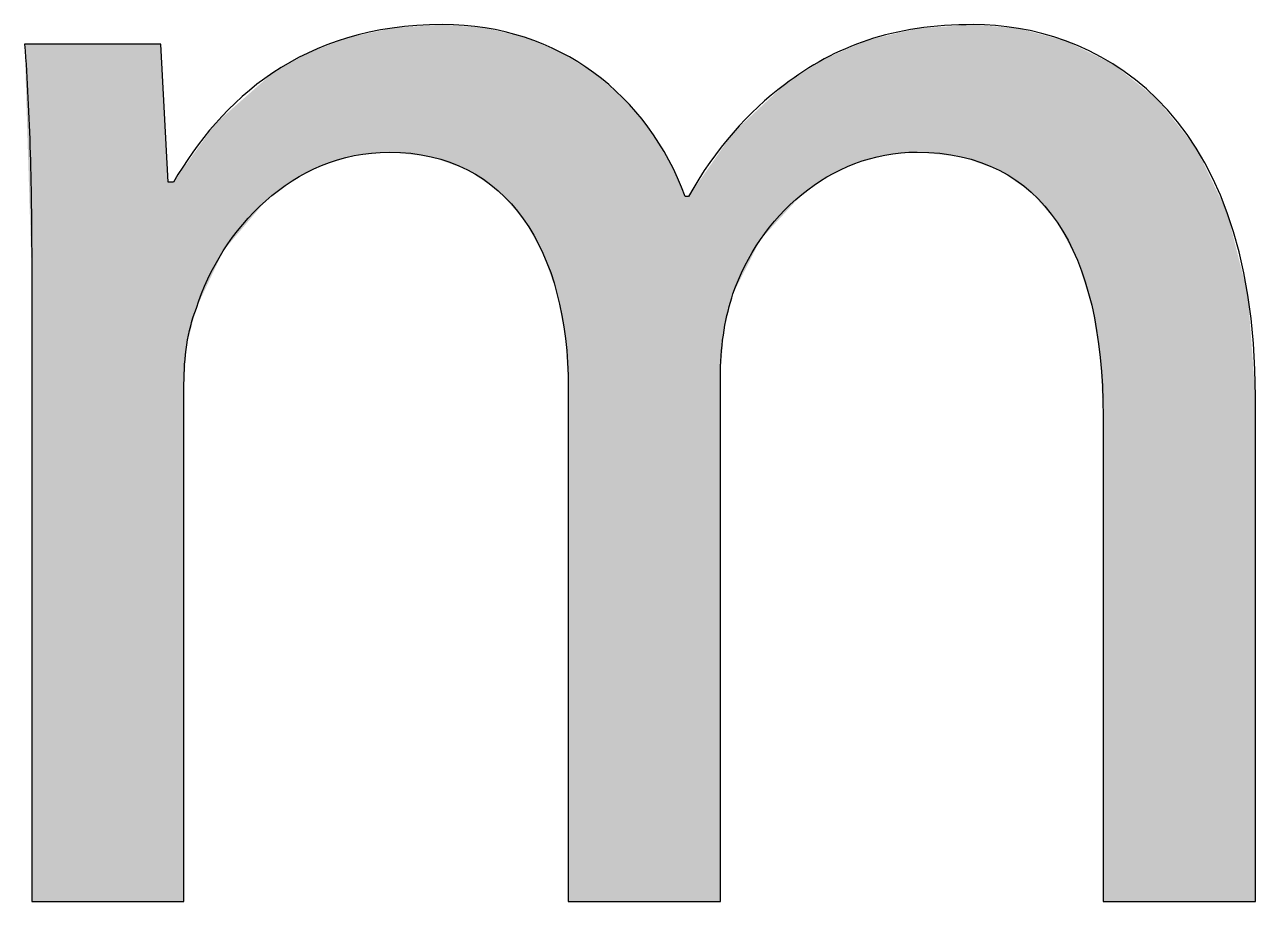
# Model space of a CAD drawing. Extents: x -102 to 434, y -1398 to -13.
# Drawn here: x 383.14 to 391.48, y -21.2 to -15.26 of the extents above; entities that cross this region are included whole.
import ezdxf

# ---------------------------------------------------------------- set-up
doc = ezdxf.new("R2010")
doc.units = 0
doc.layers.add('LAYER_1', color=7, linetype='CONTINUOUS')

# ---------------------------------------------------------------- blocks, each defined once
blk = doc.blocks.new('*U14')
at = {"layer": 'LAYER_1', "color": 250}
for points in [[(385.3736, -16.1507), (385.3283, -15.3524), (385.3736, -15.3425)], [(385.6123, -16.127), (385.3736, -15.3425), (385.6123, -15.2907)], [(385.632, -16.1291), (385.6123, -15.2907), (385.632, -15.2864)], [(385.6123, -16.127), (385.6123, -15.2907), (385.632, -16.1291)], [(385.8952, -16.1577), (385.632, -15.2864), (385.8952, -15.2684)], [(385.632, -16.1291), (385.632, -15.2864), (385.8952, -16.1577)], [(385.9727, -16.1857), (385.8952, -15.2684), (385.9727, -15.2632)], [(385.8952, -16.1577), (385.8952, -15.2684), (385.9727, -16.1857)], [(385.9727, -16.1857), (385.9727, -15.2632), (386.1409, -16.2464)], [(386.1409, -16.2464), (386.1409, -15.276), (386.2602, -16.3278)], [(386.2602, -16.3278), (386.2602, -15.2851), (386.3491, -16.3883)], [(386.3491, -16.3883), (386.3491, -15.3063), (386.5198, -16.5785)], [(388.9698, -16.1471), (388.8538, -15.3681), (388.9698, -15.3409)], [(389.1876, -16.1271), (388.9698, -15.3409), (389.1876, -15.2898)], [(389.1883, -16.127), (389.1876, -15.2898), (389.1883, -15.2897)], [(389.4869, -16.1581), (389.1883, -15.2897), (389.4869, -15.269)], [(389.1883, -16.127), (389.1883, -15.2897), (389.4869, -16.1581)], [(389.5721, -16.1883), (389.4869, -15.269), (389.5721, -15.2632)], [(389.4869, -16.1581), (389.4869, -15.269), (389.5721, -16.1883)], [(389.5721, -16.1883), (389.5721, -15.2632), (389.7444, -16.2494)], [(389.7444, -16.2494), (389.7444, -15.2777), (389.8745, -16.339)], [(389.8745, -16.339), (389.8745, -15.2887), (389.9611, -16.3985)], [(389.9611, -16.3985), (389.9611, -15.3117), (390.1374, -16.6025)], [(385.1533, -16.2178), (385.0592, -15.4555), (385.1533, -15.4194)], [(385.3283, -16.1645), (385.1533, -15.4194), (385.3283, -15.3524)], [(386.5198, -16.5785), (386.5198, -15.3469), (386.528, -16.5929)], [(386.528, -16.5929), (386.528, -15.3488), (386.6528, -16.8119)], [(386.6528, -16.8119), (386.6528, -15.4006), (386.748, -17.0838)], [(388.7654, -16.2045), (388.5772, -15.4878), (388.7654, -15.4064)], [(388.8538, -16.1797), (388.7654, -15.4064), (388.8538, -15.3681)], [(390.1374, -16.6025), (390.1374, -15.3584), (390.1942, -16.7091)], [(390.1942, -16.7091), (390.1942, -15.3734), (390.2739, -16.8588)], [(390.2739, -16.8588), (390.2739, -15.4122), (390.3708, -17.1647)], [(385.0592, -16.2667), (384.9529, -15.5159), (385.0592, -15.4555)], [(386.748, -17.0838), (386.748, -15.4402), (386.7742, -17.2238)], [(386.7742, -17.2238), (386.7742, -15.4511), (386.8052, -17.3891)], [(386.8052, -17.3891), (386.8052, -15.4702), (386.8243, -17.7229)], [(388.5582, -16.308), (388.4068, -15.5942), (388.5582, -15.496)], [(388.5772, -16.2947), (388.5582, -15.496), (388.5772, -15.4878)], [(390.3708, -17.1647), (390.3708, -15.4595), (390.4286, -17.5176)], [(390.4286, -17.5176), (390.4286, -15.4877), (390.4478, -17.9148)], [(384.8222, -16.4206), (384.7741, -15.6326), (384.8222, -15.5901)], [(384.9529, -16.3219), (384.8222, -15.5901), (384.9529, -15.5159)], [(388.4068, -16.4135), (388.2884, -15.6711), (388.4068, -15.5942)], [(384.7741, -16.457), (384.487, -15.8858), (384.7741, -15.6326)], [(388.2884, -16.5428), (388.1269, -15.822), (388.2884, -15.6711)], [(388.1269, -16.7193), (387.9418, -15.9951), (388.1269, -15.822)], [(384.487, -16.7952), (384.4354, -15.9314), (384.487, -15.8858)], [(384.4354, -16.9048), (384.3045, -16.1139), (384.4354, -15.9314)], [(387.9405, -17.087), (387.8804, -16.083), (387.9405, -15.9969)], [(387.9418, -17.0844), (387.9405, -15.9969), (387.9418, -15.9951)], [(387.8804, -17.3329), (387.8564, -16.1173), (387.8804, -16.083)], [(384.3045, -17.1829), (384.24, -16.2039), (384.3045, -16.1139)], [(387.8564, -21.2025), (387.6401, -16.4271), (387.8564, -16.1173)], [(384.2205, -21.2025), (384.1488, -16.3311), (384.2205, -16.2312)], [(384.24, -17.432), (384.2205, -16.2312), (384.24, -16.2039)]]:
    blk.add_solid(points, dxfattribs=at)
at = {"layer": 'LAYER_1', "color": 250, "extrusion": (0, 0, -1)}
for points in [[(-385.3736, -16.1507), (-385.3736, -15.3425), (-385.6123, -16.127)], [(-386.1409, -16.2464), (-385.9727, -15.2632), (-386.1409, -15.276)], [(-386.2602, -16.3278), (-386.1409, -15.276), (-386.2602, -15.2851)], [(-386.3491, -16.3883), (-386.2602, -15.2851), (-386.3491, -15.3063)], [(-386.5198, -16.5785), (-386.3491, -15.3063), (-386.5198, -15.3469)], [(-388.9698, -16.1471), (-388.9698, -15.3409), (-389.1876, -16.1271)], [(-389.1876, -16.1271), (-389.1876, -15.2898), (-389.1883, -16.127)], [(-389.7444, -16.2494), (-389.5721, -15.2632), (-389.7444, -15.2777)], [(-389.8745, -16.339), (-389.7444, -15.2777), (-389.8745, -15.2887)], [(-389.9611, -16.3985), (-389.8745, -15.2887), (-389.9611, -15.3117)], [(-390.1374, -16.6025), (-389.9611, -15.3117), (-390.1374, -15.3584)], [(-383.189, -16.9669), (-383.1408, -15.3951), (-383.189, -15.3951)], [(-383.189, -21.2025), (-383.189, -15.3951), (-384.0648, -21.2025)], [(-384.0648, -21.2025), (-383.189, -15.3951), (-384.0648, -15.3951)], [(-384.0648, -21.2025), (-384.0648, -15.3951), (-384.1126, -21.2025)], [(-384.1126, -21.2025), (-384.0648, -15.3951), (-384.1126, -16.3311)], [(-385.1533, -16.2178), (-385.1533, -15.4194), (-385.3283, -16.1645)], [(-385.3283, -16.1645), (-385.3283, -15.3524), (-385.3736, -16.1507)], [(-386.528, -16.5929), (-386.5198, -15.3469), (-386.528, -15.3488)], [(-386.6528, -16.8119), (-386.528, -15.3488), (-386.6528, -15.4006)], [(-386.748, -17.0838), (-386.6528, -15.4006), (-386.748, -15.4402)], [(-388.7654, -16.2045), (-388.7654, -15.4064), (-388.8538, -16.1797)], [(-388.8538, -16.1797), (-388.8538, -15.3681), (-388.9698, -16.1471)], [(-390.1942, -16.7091), (-390.1374, -15.3584), (-390.1942, -15.3734)], [(-390.2739, -16.8588), (-390.1942, -15.3734), (-390.2739, -15.4122)], [(-390.3708, -17.1647), (-390.2739, -15.4122), (-390.3708, -15.4595)], [(-385.0592, -16.2667), (-385.0592, -15.4555), (-385.1533, -16.2178)], [(-386.7742, -17.2238), (-386.748, -15.4402), (-386.7742, -15.4511)], [(-386.8052, -17.3891), (-386.7742, -15.4511), (-386.8052, -15.4702)], [(-386.8243, -17.7229), (-386.8052, -15.4702), (-386.8243, -15.482)], [(-386.8243, -21.2025), (-386.8243, -15.482), (-386.9969, -21.2025)], [(-386.9969, -21.2025), (-386.8243, -15.482), (-386.9969, -15.5886)], [(-388.5582, -16.308), (-388.5582, -15.496), (-388.5772, -16.2947)], [(-388.5772, -16.2947), (-388.5772, -15.4878), (-388.7654, -16.2045)], [(-390.4286, -17.5176), (-390.3708, -15.4595), (-390.4286, -15.4877)], [(-390.4478, -17.9148), (-390.4286, -15.4877), (-390.4478, -15.4971)], [(-390.4478, -21.2025), (-390.4478, -15.4971), (-390.5132, -21.2025)], [(-390.5132, -21.2025), (-390.4478, -15.4971), (-390.5132, -15.5289)], [(-384.8222, -16.4206), (-384.8222, -15.5901), (-384.9529, -16.3219)], [(-384.9529, -16.3219), (-384.9529, -15.5159), (-385.0592, -16.2667)], [(-386.9969, -21.2025), (-386.9969, -15.5886), (-387.1943, -21.2025)], [(-387.1943, -21.2025), (-386.9969, -15.5886), (-387.1943, -15.7582)], [(-388.4068, -16.4135), (-388.4068, -15.5942), (-388.5582, -16.308)], [(-390.5132, -21.2025), (-390.5132, -15.5289), (-390.814, -21.2025)], [(-390.814, -21.2025), (-390.5132, -15.5289), (-390.814, -15.7671)], [(-384.7741, -16.457), (-384.7741, -15.6326), (-384.8222, -16.4206)], [(-388.2884, -16.5428), (-388.2884, -15.6711), (-388.4068, -16.4135)], [(-387.1943, -21.2025), (-387.1943, -15.7582), (-387.3646, -21.2025)], [(-387.3646, -21.2025), (-387.1943, -15.7582), (-387.3646, -15.9566)], [(-388.1269, -16.7193), (-388.1269, -15.822), (-388.2884, -16.5428)], [(-390.814, -21.2025), (-390.814, -15.7671), (-391.0788, -21.2025)], [(-391.0788, -21.2025), (-390.814, -15.7671), (-391.0788, -16.0998)], [(-384.487, -16.7952), (-384.487, -15.8858), (-384.7741, -16.457)], [(-384.4354, -16.9048), (-384.4354, -15.9314), (-384.487, -16.7952)], [(-387.3646, -21.2025), (-387.3646, -15.9566), (-387.5058, -21.2025)], [(-387.5058, -21.2025), (-387.3646, -15.9566), (-387.5058, -16.1807)], [(-387.9405, -17.087), (-387.9405, -15.9969), (-387.9418, -17.0844)], [(-387.9418, -17.0844), (-387.9418, -15.9951), (-388.1269, -16.7193)], [(-387.8804, -17.3329), (-387.8804, -16.083), (-387.9405, -17.087)], [(-384.3045, -17.1829), (-384.3045, -16.1139), (-384.4354, -16.9048)], [(-387.8564, -17.6149), (-387.8564, -16.1173), (-387.8804, -17.3329)], [(-391.0788, -21.2025), (-391.0788, -16.0998), (-391.2899, -21.2025)], [(-391.2899, -21.2025), (-391.0788, -16.0998), (-391.2899, -16.5388)], [(-384.2205, -17.6988), (-384.2205, -16.2312), (-384.24, -17.432)], [(-384.24, -17.432), (-384.24, -16.2039), (-384.3045, -17.1829)], [(-387.5058, -21.2025), (-387.5058, -16.1807), (-387.6163, -21.2025)], [(-387.6163, -21.2025), (-387.5058, -16.1807), (-387.6163, -16.4271)], [(-384.1126, -21.2025), (-384.1126, -16.3311), (-384.1488, -21.2025)], [(-384.1488, -21.2025), (-384.1126, -16.3311), (-384.1488, -16.3311)], [(-384.1488, -21.2025), (-384.1488, -16.3311), (-384.2205, -21.2025)], [(-387.6163, -21.2025), (-387.6163, -16.4271), (-387.6401, -21.2025)], [(-387.6401, -21.2025), (-387.6163, -16.4271), (-387.6401, -16.4271)], [(-387.6401, -21.2025), (-387.6401, -16.4271), (-387.8564, -21.2025)], [(-391.2899, -21.2025), (-391.2899, -16.5388), (-391.4295, -21.2025)], [(-391.4295, -21.2025), (-391.2899, -16.5388), (-391.4295, -17.0959)], [(-391.4295, -21.2025), (-391.4295, -17.0959), (-391.48, -21.2025)], [(-391.48, -21.2025), (-391.4295, -17.0959), (-391.48, -17.7829)]]:
    blk.add_solid(points, dxfattribs=at)
blk = doc.blocks.new('BLOCK_2')
at = {"layer": 'LAYER_1'}
blk.add_open_spline([(383.189, -16.9669), (383.189, -16.3671), (383.1766, -15.8752), (383.1408, -15.3951), (383.1408, -15.3951), (384.0648, -15.3951), (384.0648, -15.3951), (384.0648, -15.3951), (384.1126, -16.3311), (384.1126, -16.3311), (384.1126, -16.3311), (384.1488, -16.3311), (384.1488, -16.3311), (384.4727, -15.7791), (385.0128, -15.2632), (385.9727, -15.2632), (386.7643, -15.2632), (387.3645, -15.7431), (387.6163, -16.4271), (387.6163, -16.4271), (387.6401, -16.4271), (387.6401, -16.4271), (387.8203, -16.1031), (388.0483, -15.8511), (388.2884, -15.6711), (388.6364, -15.4072), (389.0202, -15.2632), (389.5721, -15.2632), (390.34, -15.2632), (391.48, -15.7672), (391.48, -17.7829), (391.48, -17.7829), (391.48, -21.2025), (391.48, -21.2025), (391.48, -21.2025), (390.4478, -21.2025), (390.4478, -21.2025), (390.4478, -21.2025), (390.4478, -17.9148), (390.4478, -17.9148), (390.4478, -16.799), (390.0399, -16.127), (389.1883, -16.127), (388.5882, -16.127), (388.1203, -16.5711), (387.9405, -17.087), (387.8923, -17.231), (387.8564, -17.4229), (387.8564, -17.6149), (387.8564, -17.6149), (387.8564, -21.2025), (387.8564, -21.2025), (387.8564, -21.2025), (386.8243, -21.2025), (386.8243, -21.2025), (386.8243, -21.2025), (386.8243, -17.7229), (386.8243, -17.7229), (386.8243, -16.799), (386.4164, -16.127), (385.6123, -16.127), (384.9526, -16.127), (384.4727, -16.655), (384.3045, -17.1829), (384.2446, -17.339), (384.2205, -17.519), (384.2205, -17.6988), (384.2205, -17.6988), (384.2205, -21.2025), (384.2205, -21.2025), (384.2205, -21.2025), (383.189, -21.2025), (383.189, -21.2025), (383.189, -21.2025), (383.189, -16.9669), (383.189, -16.9669)], degree=3, knots=[0, 0, 0, 0, 1, 1, 1, 2, 2, 2, 3, 3, 3, 4, 4, 4, 5, 5, 5, 6, 6, 6, 7, 7, 7, 8, 8, 8, 9, 9, 9, 10, 10, 10, 11, 11, 11, 12, 12, 12, 13, 13, 13, 14, 14, 14, 15, 15, 15, 16, 16, 16, 17, 17, 17, 18, 18, 18, 19, 19, 19, 20, 20, 20, 21, 21, 21, 22, 22, 22, 23, 23, 23, 24, 24, 24, 25, 25, 25, 25], dxfattribs=at)
at = {"layer": 'LAYER_1', "color": 250}
blk.add_blockref('*U14', (0, 0), dxfattribs=at)

msp = doc.modelspace()

# ---------------------------------------------------------------- block references
at = {"layer": 'LAYER_1'}
msp.add_blockref('BLOCK_2', (0, 0), dxfattribs=at)

doc.saveas('drawing.dxf')
